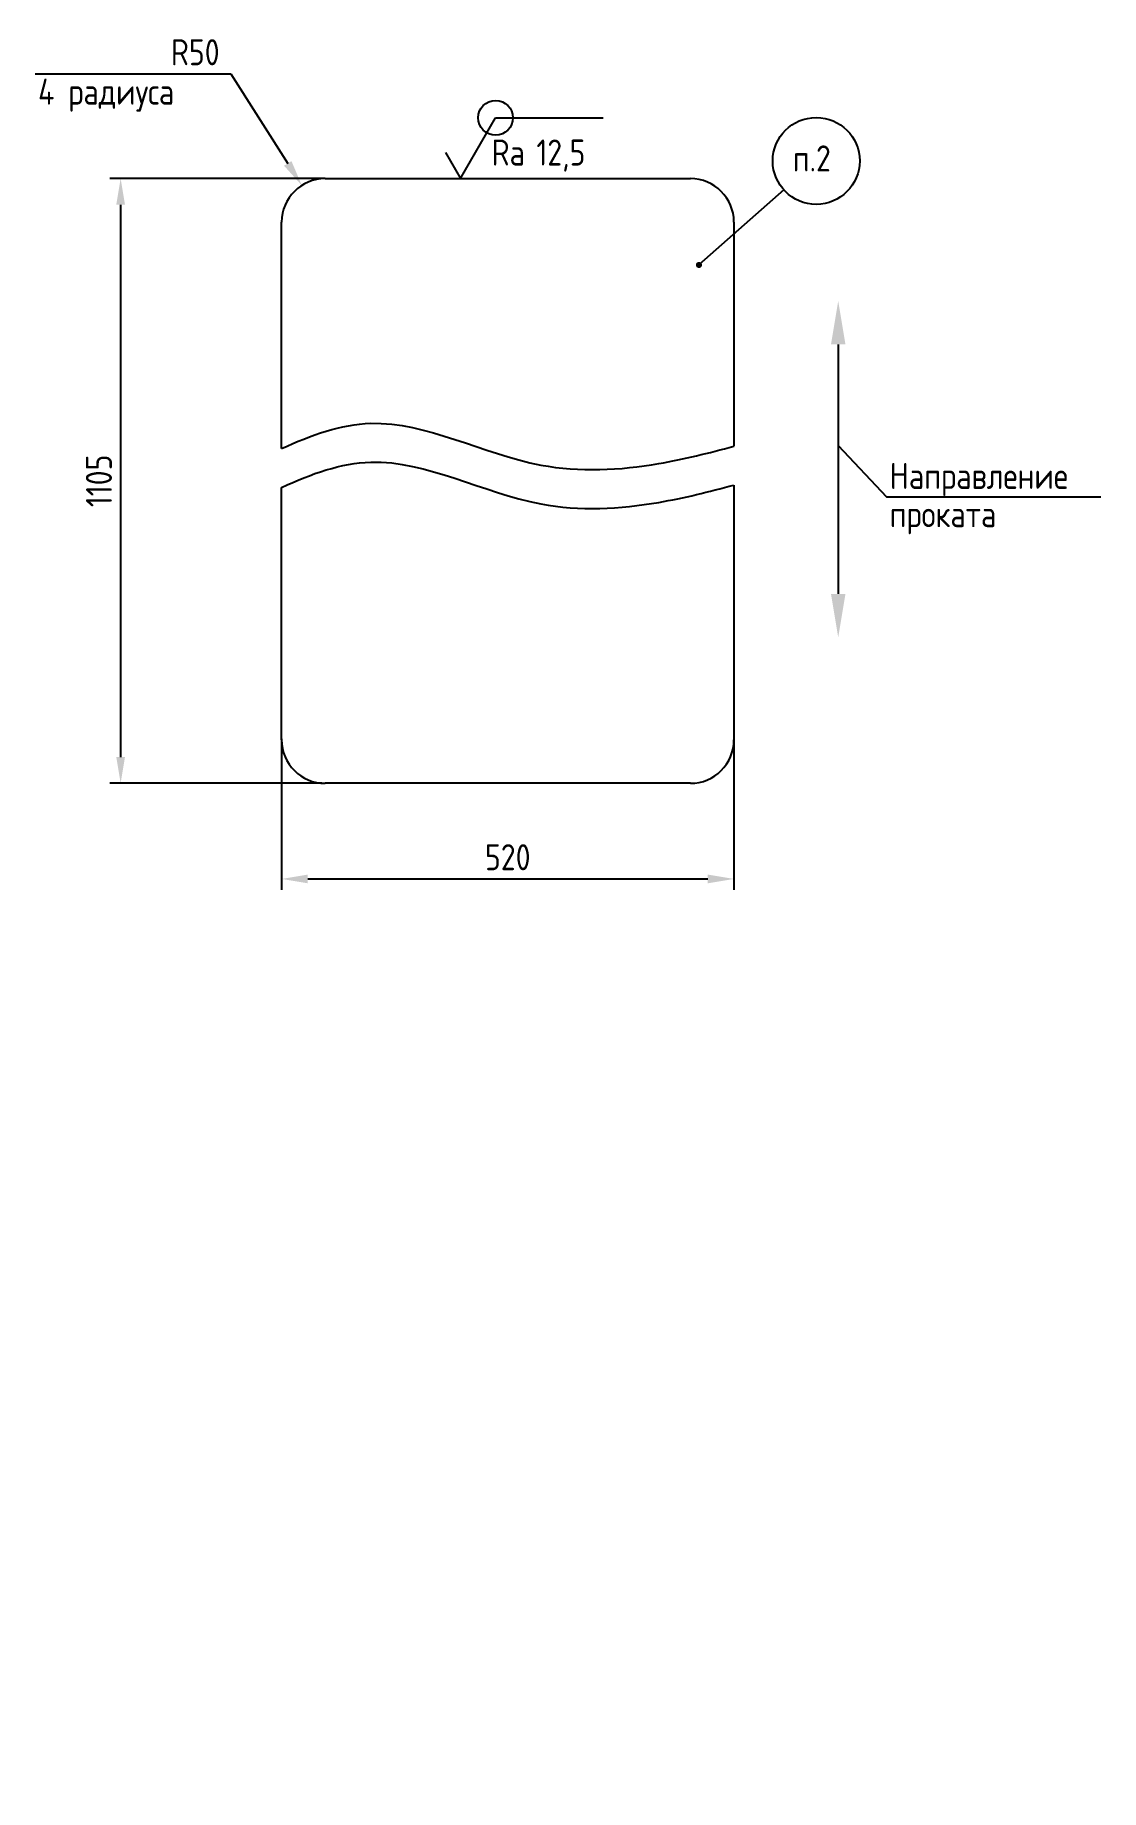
# Model space of a CAD drawing. Header units: millimetres. Extents: x 101 to 10688, y -949 to 1070.
# Drawn here: x 3566 to 4791, y -949 to 1070 of the extents above; entities outside this region: 5.
# The model-space entities are those that its viewports show. They can reach past a viewport. Long polylines and large blocks are cut down to what shows.
import ezdxf

# ---------------------------------------------------------------- set-up
doc = ezdxf.new("R2010")
doc.units = ezdxf.units.MM
for name, color, linetype in [('Bord', 1, 'Continuous'), ('Cont', 6, 'Continuous'), ('Dim', 7, 'Continuous'), ('Hatch', 2, 'Continuous'), ('R_text', 3, 'Continuous'), ('Text', 3, 'Continuous'), ('Textb', 6, 'Continuous')]:
    doc.layers.add(name, color=color, linetype=linetype)
doc.styles.add('Style1', font='romans.shx', dxfattribs={"width": 0.8})
doc.dimstyles.new('Lin', dxfattribs={"dimtxt": 3, "dimasz": 3, "dimexe": 1.25, "dimexo": 0, "dimgap": 1, "dimtad": 1, "dimtoh": 1, "dimdec": 3, "dimtxsty": 'Style1', "dimcen": 2.5, "dimclrt": 3, "dimadec": 0, "dimazin": 0, "dimtfac": 1, "dimtdec": 3, "dimtmove": 0, "dimatfit": 3, "dimldrblk": 'DOT', "dimfxl": 1, "dimarcsym": 0})
doc.dimstyles.new('Lin$0', dxfattribs={"dimtxt": 3, "dimasz": 3, "dimexe": 1.25, "dimexo": 0, "dimgap": 1, "dimtad": 1, "dimtoh": 1, "dimdec": 3, "dimtxsty": 'Style1', "dimcen": 2.5, "dimclrt": 3, "dimadec": 0, "dimazin": 0, "dimtfac": 1, "dimtdec": 3, "dimtmove": 0, "dimatfit": 3, "dimldrblk": 'DOT', "dimfxl": 1, "dimarcsym": 0})
pattern_1 = [(45, (9476.1739, -80.6888), (-0.56126601, 0.56126601), []), (135, (9476.1739, -80.6888), (-0.56126601, -0.56126601), [])]
pattern_2 = [(45, (9476.1739, -1430.6888), (-0.56126601, 0.56126601), []), (135, (9476.1739, -1430.6888), (-0.56126601, -0.56126601), [])]

# ---------------------------------------------------------------- blocks, each defined once
blk = doc.blocks.new('A$C6CF913E7')
at = {"layer": 'Text'}
blk.add_circle((0, 0), 2, dxfattribs=at)
blk = doc.blocks.new('sherISO_06')
at = {"layer": 'Text'}
blk.add_line((4.04, 7), (16.39, 7), dxfattribs=at)
blk.add_lwpolyline([(-1.73, 3), (0, 0), (4.04, 7)], dxfattribs=at)
blk.add_blockref('A$C6CF913E7', (4.04, 7))
at = {"layer": 'Text', "style": 'Style1', "width": 0.8}
blk.add_text('Ra', height=3, dxfattribs=at).set_placement((3.58, 1.5))
blk.add_attdef('12,5', (8.73, 1.5), '', height=3, dxfattribs=at)
blk = doc.blocks.new('*D13')
at = {"layer": 'Defpoints', "color": 0, "transparency": 16777216}
for p in [(3899.3, 904.8), (3664.2, 209.4), (3895.4, 209.4)]:
    blk.add_point(p, dxfattribs=at)
at = {"layer": 'Dim', "color": 0, "lineweight": -2, "transparency": 16777216}
for p, q in [((3899.3, 904.8), (3651.7, 904.8)), ((3664.2, 874.8), (3664.2, 239.4)), ((3895.4, 209.4), (3651.7, 209.4))]:
    blk.add_line(p, q, dxfattribs=at)
at = {"layer": 'Dim', "color": 0, "transparency": 16777216}
for points in [[(3659.2, 874.8), (3669.2, 874.8), (3664.2, 904.8)], [(3659.2, 239.4), (3669.2, 239.4), (3664.2, 209.4)]]:
    blk.add_solid(points, dxfattribs=at)
at = {"layer": 'Dim', "color": 3, "transparency": 16777216, "insert": (3639.2, 557.1), "char_height": 30, "attachment_point": 5, "rotation": 90, "style": 'Style1'}
blk.add_mtext('1105', dxfattribs=at)
blk = doc.blocks.new('_Dot')
at = {"color": 0, "linetype": 'ByBlock', "lineweight": -2}
blk.add_line((-0.5, 0), (-1, 0), dxfattribs=at)
at = {"color": 0, "linetype": 'ByBlock', "const_width": 0.5}
blk.add_lwpolyline([(-0.25, 0, 1), (0.25, 0, 1)], format="xyb", close=True, dxfattribs=at)
blk = doc.blocks.new('*D14')
at = {"layer": 'Defpoints', "color": 0, "transparency": 16777216}
for p in [(3849.3, 260.3), (4369.3, 259.2), (4369.3, 99.2)]:
    blk.add_point(p, dxfattribs=at)
at = {"layer": 'Dim', "color": 0, "lineweight": -2, "transparency": 16777216}
for p, q in [((3849.3, 260.3), (3849.3, 86.7)), ((4369.3, 259.2), (4369.3, 86.7)), ((3879.3, 99.2), (4339.3, 99.2))]:
    blk.add_line(p, q, dxfattribs=at)
at = {"layer": 'Dim', "color": 0, "transparency": 16777216}
for points in [[(3879.3, 104.2), (3879.3, 94.2), (3849.3, 99.2)], [(4339.3, 104.2), (4339.3, 94.2), (4369.3, 99.2)]]:
    blk.add_solid(points, dxfattribs=at)
at = {"layer": 'Dim', "color": 3, "transparency": 16777216, "insert": (4109.3, 124.2), "char_height": 30, "attachment_point": 5, "style": 'Style1'}
blk.add_mtext('520', dxfattribs=at)
blk = doc.blocks.new('*D15')
at = {"layer": 'Defpoints', "color": 0, "transparency": 16777216}
for p in [(3872.5, 897), (3899.3, 854.8)]:
    blk.add_point(p, dxfattribs=at)
at = {"layer": 'Dim', "color": 0, "lineweight": -2, "transparency": 16777216}
for p, q in [((3719.1, 1025.2), (3790.8, 1025.2)), ((3790.8, 1025.2), (3856.4, 922.3))]:
    blk.add_line(p, q, dxfattribs=at)
at = {"layer": 'Dim', "color": 0, "transparency": 16777216}
blk.add_solid([(3860.6, 925), (3852.1, 919.6), (3872.5, 897)], dxfattribs=at)
at = {"layer": 'Dim', "color": 3, "transparency": 16777216, "insert": (3750, 1050.2), "char_height": 30, "attachment_point": 5, "style": 'Style1'}
blk.add_mtext('R50', dxfattribs=at)

msp = doc.modelspace()

# ---------------------------------------------------------------- hatches: boundary and pattern name
at = {"layer": 'Hatch'}
h = msp.add_hatch(dxfattribs=at)
h.set_pattern_fill('ANSI37', color=256, scale=0.25)
h.set_pattern_definition(pattern_1)
edge = h.paths.add_edge_path()
edge.add_arc((4309.072, 617.3112), 3, 179.8648724, 179.8801215)
edge.add_line((4306.072, 617.3175), (4306.072, 617.3174))
edge.add_line((4306.072, 617.3174), (4306.072, 617.3183))
h = msp.add_hatch(dxfattribs=at)
h.set_pattern_fill('ANSI37', color=256, scale=0.25)
h.set_pattern_definition(pattern_1)
edge = h.paths.add_edge_path()
edge.add_arc((10685.072, 617.3112), 3, 0.1198785, 0.1351276, ccw=False)
edge.add_line((10688.072, 617.3175), (10688.072, 617.3174))
edge.add_line((10688.072, 617.3174), (10688.072, 617.3183))
h = msp.add_hatch(dxfattribs=at)
h.set_pattern_fill('ANSI37', color=256, scale=0.25)
h.set_pattern_definition(pattern_1)
edge = h.paths.add_edge_path()
edge.add_arc((4309.072, 401.3112), 3, 180.1198785, 180.1351276, ccw=False)
edge.add_line((4306.072, 401.3049), (4306.072, 401.305))
edge.add_line((4306.072, 401.305), (4306.072, 401.3041))
h = msp.add_hatch(dxfattribs=at)
h.set_pattern_fill('ANSI37', color=256, scale=0.25)
h.set_pattern_definition(pattern_1)
edge = h.paths.add_edge_path()
edge.add_arc((10685.072, 401.3112), 3, 359.8648724, 359.8801215)
edge.add_line((10688.072, 401.3049), (10688.072, 401.305))
edge.add_line((10688.072, 401.305), (10688.072, 401.3041))
h = msp.add_hatch(dxfattribs=at)
h.set_pattern_fill('ANSI37', color=256, scale=0.25)
h.set_pattern_definition(pattern_2)
edge = h.paths.add_edge_path()
edge.add_arc((4309.072, -732.6888), 3, 179.8648724, 179.8801215)
edge.add_line((4306.072, -732.6825), (4306.072, -732.6826))
edge.add_line((4306.072, -732.6826), (4306.072, -732.6817))
h = msp.add_hatch(dxfattribs=at)
h.set_pattern_fill('ANSI37', color=256, scale=0.25)
h.set_pattern_definition(pattern_2)
edge = h.paths.add_edge_path()
edge.add_arc((10685.072, -732.6888), 3, 0.1198785, 0.1351276, ccw=False)
edge.add_line((10688.072, -732.6825), (10688.072, -732.6826))
edge.add_line((10688.072, -732.6826), (10688.072, -732.6817))
h = msp.add_hatch(dxfattribs=at)
h.set_pattern_fill('ANSI37', color=256, scale=0.25)
h.set_pattern_definition(pattern_2)
edge = h.paths.add_edge_path()
edge.add_arc((4309.072, -948.6888), 3, 180.1198785, 180.1351276, ccw=False)
edge.add_line((4306.072, -948.6951), (4306.072, -948.695))
edge.add_line((4306.072, -948.695), (4306.072, -948.6959))
h = msp.add_hatch(dxfattribs=at)
h.set_pattern_fill('ANSI37', color=256, scale=0.25)
h.set_pattern_definition(pattern_2)
edge = h.paths.add_edge_path()
edge.add_arc((10685.072, -948.6888), 3, 359.8648724, 359.8801215)
edge.add_line((10688.072, -948.6951), (10688.072, -948.695))
edge.add_line((10688.072, -948.695), (10688.072, -948.6959))

# ---------------------------------------------------------------- linework, layer by layer
at = {"layer": 'Bord'}
for p, q in [((4426.5795, 891.9688), (4329.0903, 805.4461)), ((4489.2534, 597.6756), (4544.6495, 538.6401)), ((4544.6495, 538.6401), (4791.2486, 538.6401))]:
    msp.add_line(p, q, dxfattribs=at)
at = {"layer": 'Bord', "const_width": 3.5}
msp.add_lwpolyline([(4330.8331, 805.6051, 1), (4327.3476, 805.287, 1)], format="xyb", close=True, dxfattribs=at)
at = {"layer": 'Bord'}
for points in [[(3849.3271, 594.162), (3883.3642, 609.9612), (3980.7659, 645.1995), (4124.1108, 563.0095), (4268.2104, 571.0166), (4340.775, 589.2369), (4369.3271, 596.9997)], [(3849.3271, 549.5188), (3883.3642, 565.3181), (3980.7659, 600.5564), (4124.1108, 518.3664), (4268.2104, 526.3735), (4340.775, 544.5938), (4369.3271, 552.3566)]]:
    msp.add_open_spline(points, degree=3, knots=[47.527109455, 47.527109455, 47.527109455, 47.527109455, 155.948206779, 357.024504233, 492.734430566, 581.474479982, 581.474479982, 581.474479982, 581.474479982], dxfattribs=at)
at = {"layer": 'Cont'}
for p, q in [((3899.3271, 904.8131), (4319.3271, 904.8131)), ((3849.3271, 594.162), (3849.3271, 854.8131)), ((4369.3271, 854.8131), (4369.3271, 596.9997)), ((4489.2534, 714.097), (4489.2534, 427.1229)), ((3849.3271, 259.214), (3849.3271, 549.5188)), ((4369.3271, 552.3566), (4369.3271, 259.214)), ((4319.3271, 209.214), (3899.3271, 209.214))]:
    msp.add_line(p, q, dxfattribs=at)
for centre, start, end in [((3899.3271, 854.8131), 90, 180), ((4319.3271, 854.8131), 0, 90), ((3899.3271, 259.214), 180, 270), ((4319.3271, 259.214), 270, 0)]:
    msp.add_arc(centre, 50, start, end, dxfattribs=at)
for points in [[(4480.9201, 714.097), (4497.5868, 714.097), (4489.2534, 764.097)], [(4480.9201, 427.1229), (4497.5868, 427.1229), (4489.2534, 377.1229)]]:
    msp.add_solid(points, dxfattribs=at)
at = {"layer": 'Dim'}
msp.add_line((3565.874, 1025.207), (3719.1239, 1025.207), dxfattribs=at)
at = {"layer": 'Textb'}
msp.add_circle((4463.9756, 925.1582), 50, dxfattribs=at)

# ---------------------------------------------------------------- block references
at = {"xscale": 10, "yscale": 10, "zscale": 10}
msp.add_blockref('sherISO_06', (4054.92, 904.8131), dxfattribs=at).add_auto_attribs({'12,5': '12,5'})

# ---------------------------------------------------------------- texts
at = {"layer": 'R_text', "style": 'Style1', "width": 0.8}
for s, p in [('4 радиуса', (3569.2538, 989.8684)), ('п.2', (4436.9861, 913.0201)), ('Направление', (4548.3291, 547.8478)), ('проката', (4548.3291, 503.8478))]:
    msp.add_text(s, height=30, dxfattribs=at).set_placement(p)

# ---------------------------------------------------------------- dimensions: what is measured, and where the dimension line sits
at = {"layer": 'Dim'}
dim = msp.add_radius_dim(center=(3899.3271, 854.8131), mpoint=(3872.4734, 896.9898), dimstyle='Lin', override={"dimscale": 10, "dimpost": '', "dimcen": 0, "dimtofl": 0}, dxfattribs=at)
dim.commit()
dim.dimension.update_dxf_attribs({"geometry": '*D15', "text_midpoint": (3749.981, 1025.207), "dimtype": 164})
dim = msp.add_linear_dim(base=(3664.1878, 209.3717), p1=(3899.3271, 904.8131), p2=(3895.3595, 209.3717), angle=90, text='1105', dimstyle='Lin$0', override={"dimscale": 10, "dimpost": ''}, dxfattribs=at)
dim.commit()
dim.dimension.update_dxf_attribs({"geometry": '*D13', "text_midpoint": (3639.1878, 557.0924)})
dim = msp.add_linear_dim(base=(4369.3271, 99.214), p1=(3849.3271, 260.2806), p2=(4369.3271, 259.214), dimstyle='Lin$0', override={"dimscale": 10}, dxfattribs=at)
dim.commit()
dim.dimension.update_dxf_attribs({"geometry": '*D14', "text_midpoint": (4109.3271, 124.214)})

doc.saveas('drawing.dxf')
